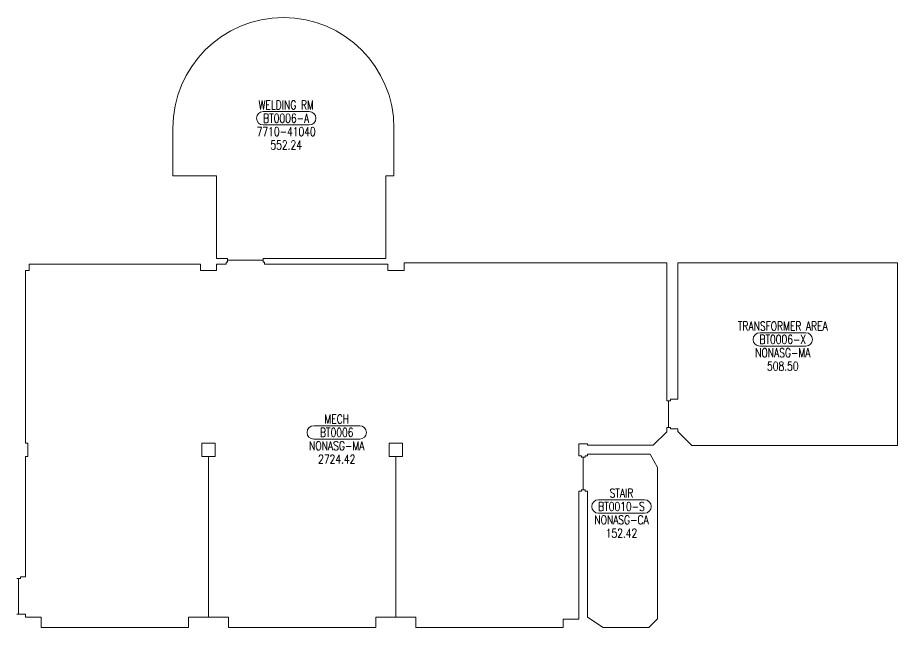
# Model space of a CAD drawing. Header units: inches. Extents: x 2498 to 7283, y 18126 to 20229.
# Drawn here: x 6098 to 7283, y 19329 to 20151 of the extents above; entities that cross this region are included whole.
import ezdxf
from ezdxf.enums import TextEntityAlignment as Align

# ---------------------------------------------------------------- set-up
doc = ezdxf.new("R2010")
doc.units = ezdxf.units.IN
doc.header["$LTSCALE"] = 48
doc.header["$MEASUREMENT"] = 0
doc.layers.get('0').update_dxf_attribs({"lineweight": 9})
for name, color, linetype, lineweight in [('AREA', 3, 'Continuous', 9), ('AREA2', 1, 'Continuous', 9), ('COSTC', 7, 'Continuous', 9), ('PLINE2', 5, 'Continuous', 9), ('ROOMNA', 7, 'Continuous', 9), ('ROOMNO', 7, 'Continuous', 9), ('ROOMOV', 7, 'Continuous', 9)]:
    doc.layers.add(name, color=color, linetype=linetype, lineweight=lineweight)
doc.styles.get("Standard").update_dxf_attribs({"font": 'simplex.shx', "width": 0.75})

# ---------------------------------------------------------------- blocks, each defined once
blk = doc.blocks.new('ROOM')
at = {"layer": 'ROOMOV'}
for p, q in [((-31, 9), (31, 9)), ((31, -9), (-31, -9))]:
    blk.add_line(p, q, dxfattribs=at)
for centre, start, end in [((-31, 0), 90, 270), ((31, 0), 270, 90)]:
    blk.add_arc(centre, 9.04, start, end, dxfattribs=at)
at = {"color": 0, "width": 0.75, "flags": 1}
for tag, p in [('FLFIN', (-60, -36)), ('ICRA', (60, -36)), ('FLTYPE', (-60, -48)), ('USER1', (60, -48)), ('FLCOND', (-60, -60)), ('USER2', (60, -60)), ('WLFIN', (-60, -72)), ('SITE', (-24, -72)), ('UCODE', (24, -72)), ('USER3', (60, -72)), ('WLTYPE', (-60, -84)), ('BLDG', (-24, -84)), ('UDESC', (24, -84)), ('USER4', (60, -84)), ('WLCOND', (-60, -96)), ('FLR', (-24, -96)), ('FCODE', (24, -96)), ('USER5', (60, -96)), ('CLFIN', (-60, -108)), ('COSTCD', (-24, -108)), ('FDESC', (24, -108)), ('USER6', (60, -108)), ('CLTYPE', (-60, -120)), ('DEPTD', (-24, -120)), ('DIVISION', (24, -120)), ('USER7', (60, -120)), ('CLCOND', (-60, -132)), ('RDES', (-24, -132)), ('CONTACT', (24, -132)), ('USER8', (60, -132)), ('CLHT', (-60, -144)), ('CHDATE', (-24, -144)), ('OCCUP', (24, -144)), ('BLOCK', (60, -144)), ('BASE', (-60, -156)), ('CBACK', (-24, -156)), ('PRCONTACT', (24, -156)), ('BLOCK2', (60, -156))]:
    blk.add_attdef(tag, text='', height=6, dxfattribs=at).set_placement(p, align=Align.MIDDLE_CENTER)
at = {"layer": 'AREA', "width": 0.75}
blk.add_attdef('AREA', text='', height=12, dxfattribs=at).set_placement((0, -36), align=Align.MIDDLE_CENTER)
at = {"layer": 'AREA2', "width": 0.75}
blk.add_attdef('AREA2', text='', height=12, dxfattribs=at).set_placement((0, -36), align=Align.MIDDLE_CENTER)
at = {"layer": 'COSTC', "width": 0.75}
blk.add_attdef('COSTC', text='', height=12, dxfattribs=at).set_placement((0, -18), align=Align.MIDDLE_CENTER)
at = {"layer": 'ROOMNA', "width": 0.75}
for tag, p in [('RMNAA', (0, 54)), ('RMNAB', (0, 36)), ('RMNAC', (0, 18))]:
    blk.add_attdef(tag, text='', height=12, dxfattribs=at).set_placement(p, align=Align.MIDDLE_CENTER)
at = {"layer": 'ROOMNO', "width": 0.75}
blk.add_attdef('RMNU', text='', height=12, dxfattribs=at).set_placement((0, 0), align=Align.MIDDLE_CENTER)

msp = doc.modelspace()

# ---------------------------------------------------------------- linework, layer by layer
at = {"layer": 'PLINE2', "color": 6, "linetype": 'Continuous'}
msp.add_lwpolyline([(6594, 19937.7), (6605, 19937.7), (6605, 20002.2, 1), (6307, 20002.2), (6307, 19937.7), (6366, 19937.7), (6366, 19826.7), (6380.7, 19826.7), (6380.7, 19824.2), (6428.7, 19824.2), (6428.7, 19826.7), (6594, 19826.7)], format="xyb", close=True, dxfattribs=at)
for points in [[(6108.5, 19397.2), (6101.5, 19397.2), (6101.5, 19395.2), (6099, 19395.2), (6099, 19347.2), (6108.5, 19347.2), (6108.5, 19343.2), (6129.5, 19343.2), (6129.5, 19329.2), (6328, 19329.2), (6328, 19343.2), (6355, 19343.2), (6355, 19559.7), (6346, 19559.7), (6346, 19577.7), (6364, 19577.7), (6364, 19559.7), (6355, 19559.7), (6355, 19343.2), (6382, 19343.2), (6382, 19329.2), (6580.5, 19329.2), (6580.5, 19343.2), (6607.5, 19343.2), (6607.5, 19559.7), (6598.5, 19559.7), (6598.5, 19577.7), (6616.5, 19577.7), (6616.5, 19559.7), (6607.5, 19559.7), (6607.5, 19343.2), (6634.5, 19343.2), (6634.5, 19329.2), (6833, 19329.2), (6833, 19340.2), (6854, 19340.2), (6854, 19512.7), (6857.5, 19512.7), (6857.5, 19514.7), (6860, 19514.7), (6860, 19558.7), (6857.5, 19558.7), (6857.5, 19560.7), (6854, 19560.7), (6854, 19576.7), (6866, 19576.7), (6866, 19574.7), (6954.5, 19574.7), (6972.5, 19592.7), (6972.5, 19598.7), (6975, 19598.7), (6975, 19634.7), (6972.5, 19634.7), (6972.5, 19820.7), (6618.5, 19820.7), (6618.5, 19810.2), (6596.5, 19810.2), (6596.5, 19818.7), (6430.7, 19818.7), (6430.7, 19821.7), (6428.7, 19821.7), (6428.7, 19824.2), (6380.7, 19824.2), (6380.7, 19821.7), (6378.7, 19821.7), (6378.7, 19818.7), (6366, 19818.7), (6366, 19810.2), (6344, 19810.2), (6344, 19818.7), (6113.5, 19818.7), (6113.5, 19810.2), (6108.5, 19810.2), (6108.5, 19577.7), (6111.5, 19577.7), (6111.5, 19559.7), (6108.5, 19559.7)], [(6987.7, 19636.7), (6977.5, 19636.7), (6977.5, 19634.7), (6975, 19634.7), (6975, 19598.7), (6977.5, 19598.7), (6977.5, 19596.7), (6987.7, 19596.7), (6987.7, 19593.3), (7006.3, 19574.2), (7283.5, 19574.2), (7283.5, 19820.7), (6987.7, 19820.7)], [(6950.2, 19562.7), (6866, 19562.7), (6866, 19560.7), (6862.5, 19560.7), (6862.5, 19558.7), (6860, 19558.7), (6860, 19514.7), (6862.5, 19514.7), (6862.5, 19512.7), (6866, 19512.7), (6866, 19343.2), (6887, 19329.2), (6948.3, 19329.2), (6960.1, 19340.9), (6960.1, 19544.7)]]:
    msp.add_lwpolyline(points, close=True, dxfattribs=at)
msp.add_lwpolyline([(6096.5, 19347.2), (6099, 19347.2), (6099, 19395.2), (6096.5, 19395.2)], dxfattribs=at)

# ---------------------------------------------------------------- block references
at = {"layer": 'ROOMNO', "color": 2}
ref = msp.add_blockref('ROOM', (6459.7, 20015.5), dxfattribs=at)
ref.add_attrib('RMNU', 'BT0006-A', dxfattribs={"height": 12, "width": 0.75}).set_placement((6459.7, 20015.5), align=Align.MIDDLE_CENTER)
ref.add_attrib('RMNAC', 'WELDING RM', dxfattribs={"layer": 'ROOMNA', "height": 12, "width": 0.75}).set_placement((6459.7, 20033.5), align=Align.MIDDLE_CENTER)
ref.add_attrib('COSTC', '7710-41040', dxfattribs={"layer": 'COSTC', "height": 12, "width": 0.75}).set_placement((6459.7, 19997.5), align=Align.MIDDLE_CENTER)
ref.add_attrib('AREA2', '552.24', dxfattribs={"layer": 'AREA2', "height": 12, "width": 0.75}).set_placement((6459.7, 19979.5), align=Align.MIDDLE_CENTER)
ref = msp.add_blockref('ROOM', (7129, 19717.4), dxfattribs=at)
ref.add_attrib('RMNU', 'BT0006-X', dxfattribs={"height": 12, "width": 0.75}).set_placement((7129, 19717.4), align=Align.MIDDLE_CENTER)
ref.add_attrib('RMNAC', 'TRANSFORMER AREA', dxfattribs={"layer": 'ROOMNA', "height": 12, "width": 0.75}).set_placement((7129, 19735.4), align=Align.MIDDLE_CENTER)
ref.add_attrib('COSTC', 'NONASG-MA', dxfattribs={"layer": 'COSTC', "height": 12, "width": 0.75}).set_placement((7129, 19699.4), align=Align.MIDDLE_CENTER)
ref.add_attrib('AREA2', '508.50', dxfattribs={"layer": 'AREA2', "height": 12, "width": 0.75}).set_placement((7129, 19681.4), align=Align.MIDDLE_CENTER)
ref = msp.add_blockref('ROOM', (6527.8, 19592), dxfattribs=at)
ref.add_attrib('RMNU', 'BT0006', dxfattribs={"height": 12, "width": 0.75}).set_placement((6527.8, 19592), align=Align.MIDDLE_CENTER)
ref.add_attrib('RMNAC', 'MECH', dxfattribs={"layer": 'ROOMNA', "height": 12, "width": 0.75}).set_placement((6527.8, 19610), align=Align.MIDDLE_CENTER)
ref.add_attrib('COSTC', 'NONASG-MA', dxfattribs={"layer": 'COSTC', "height": 12, "width": 0.75}).set_placement((6527.8, 19574), align=Align.MIDDLE_CENTER)
ref.add_attrib('AREA2', '2724.42', dxfattribs={"layer": 'AREA2', "height": 12, "width": 0.75}).set_placement((6527.8, 19556), align=Align.MIDDLE_CENTER)
ref = msp.add_blockref('ROOM', (6911.6, 19492.2), dxfattribs=at)
ref.add_attrib('RMNU', 'BT0010-S', dxfattribs={"height": 12, "width": 0.75}).set_placement((6911.6, 19492.2), align=Align.MIDDLE_CENTER)
ref.add_attrib('RMNAC', 'STAIR', dxfattribs={"layer": 'ROOMNA', "height": 12, "width": 0.75}).set_placement((6911.6, 19510.2), align=Align.MIDDLE_CENTER)
ref.add_attrib('COSTC', 'NONASG-CA', dxfattribs={"layer": 'COSTC', "height": 12, "width": 0.75}).set_placement((6911.6, 19474.2), align=Align.MIDDLE_CENTER)
ref.add_attrib('AREA2', '152.42', dxfattribs={"layer": 'AREA2', "height": 12, "width": 0.75}).set_placement((6911.6, 19456.2), align=Align.MIDDLE_CENTER)

doc.saveas('drawing.dxf')
